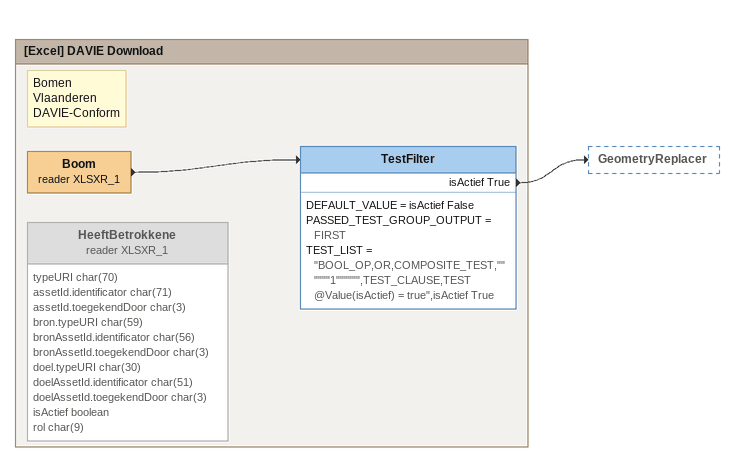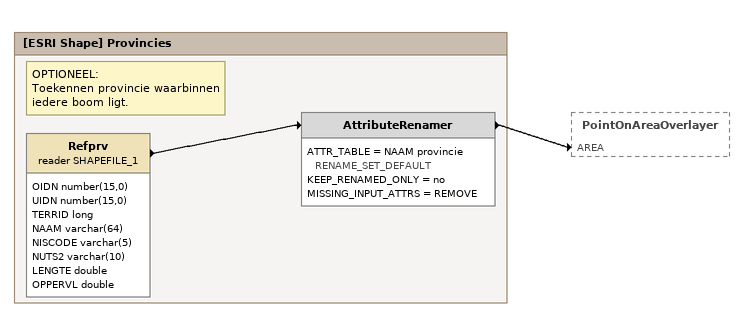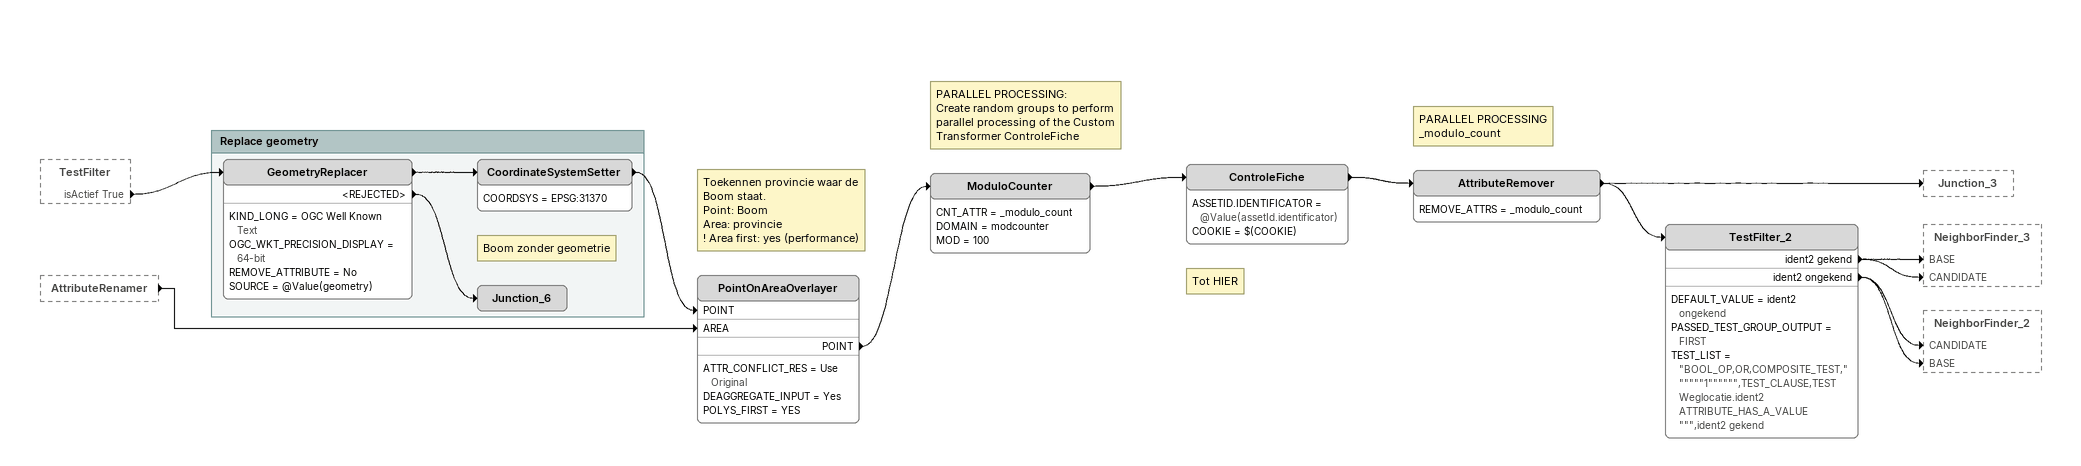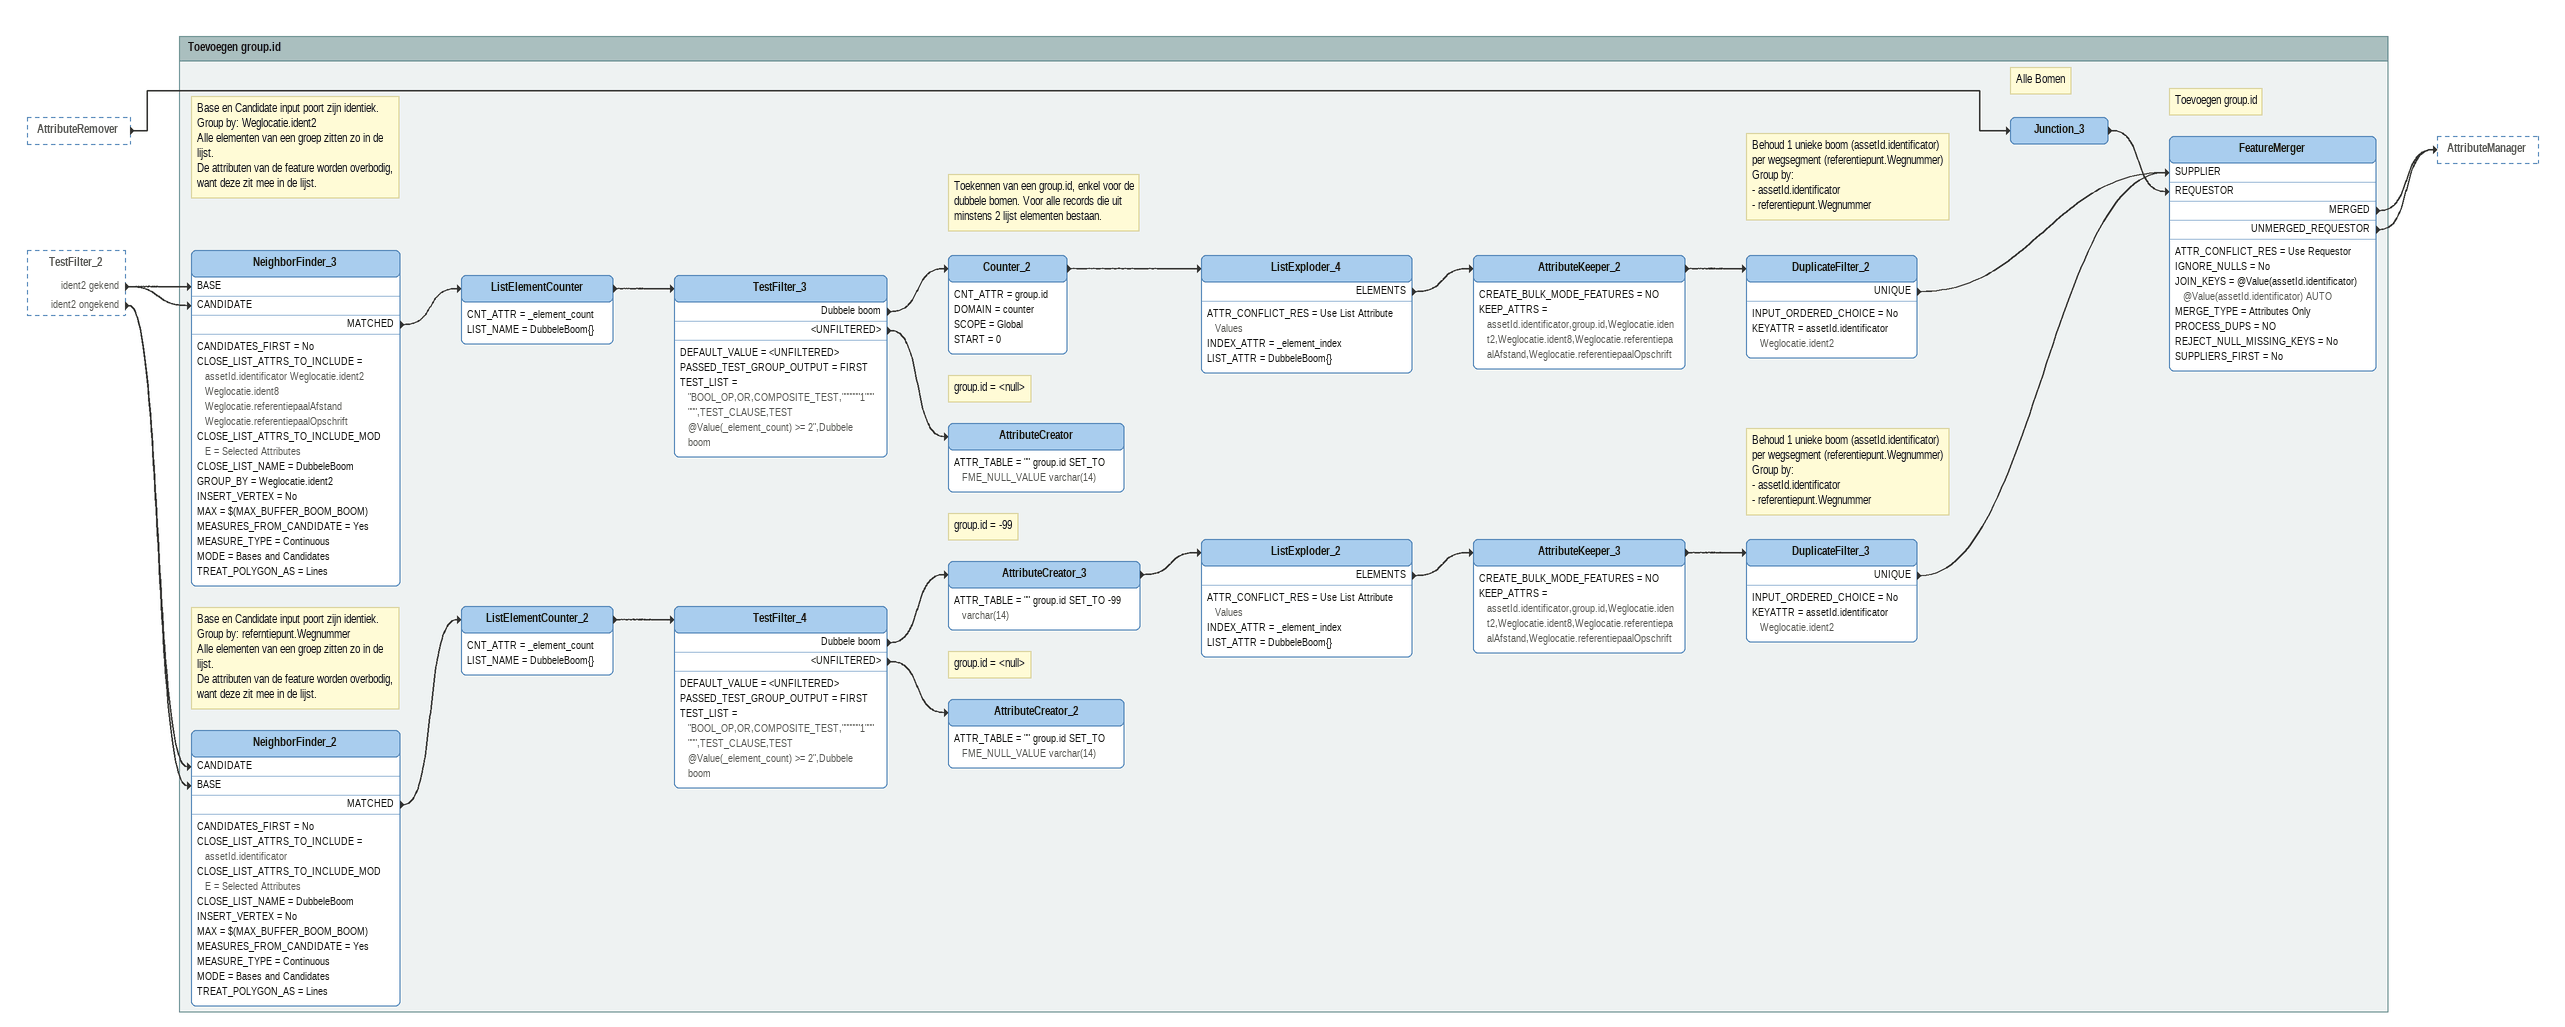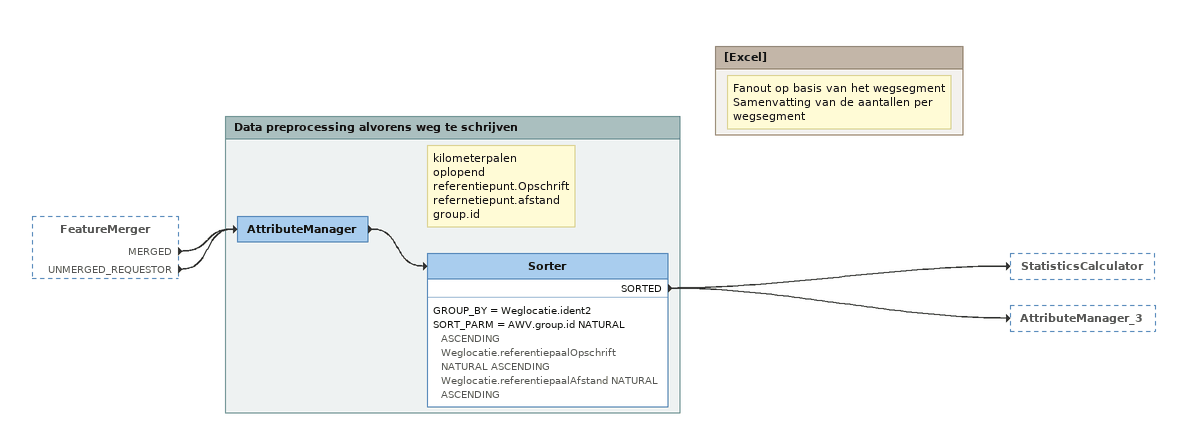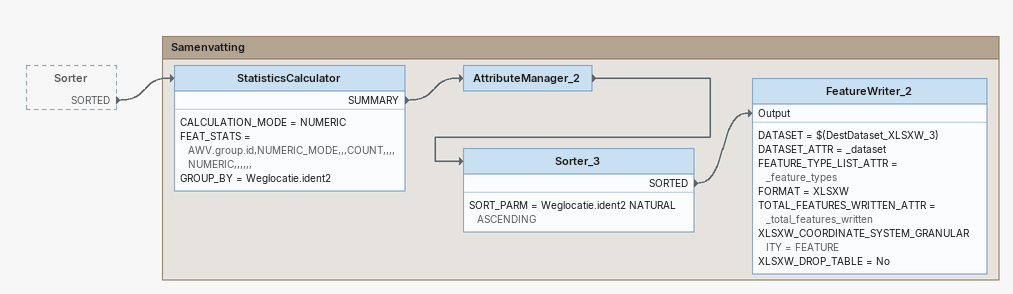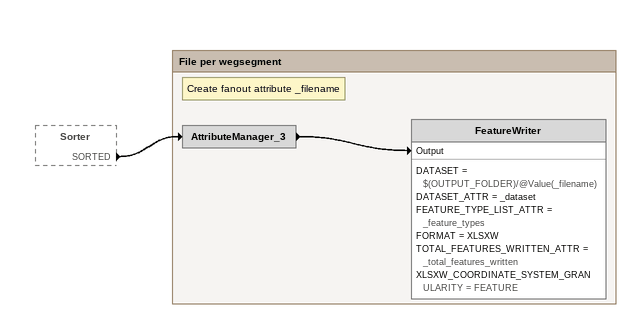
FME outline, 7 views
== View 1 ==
Bookmark: [Excel] DAVIE Download
Note: Bomen / Vlaanderen / DAVIE-Conform
Boom (reader XLSXR_1)
    -> TestFilter
TestFilter
    DEFAULT_VALUE = isActief False
    PASSED_TEST_GROUP_OUTPUT = FIRST
    TEST_LIST = "BOOL_OP,OR,COMPOSITE_TEST,""""""1"""""",TEST_CLAUSE,TEST @Value(isActief) = true",isActief True
    isActief True -> GeometryReplacer
HeeftBetrokkene (reader XLSXR_1) [off]
    attributes: typeURI char(70), assetId.identificator char(71), assetId.toegekendDoor char(3), bron.typeURI char(59), bronAssetId.identificator char(56), bronAssetId.toegekendDoor char(3), doel.typeURI char(30), doelAssetId.identificator char(51), doelAssetId.toegekendDoor char(3), isActief boolean, rol char(9)

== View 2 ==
Bookmark: [ESRI Shape] Provincies
Note: OPTIONEEL: / Toekennen provincie waarbinnen iedere boom ligt.
Refprv (reader SHAPEFILE_1)
    attributes: OIDN number(15,0), UIDN number(15,0), TERRID long, NAAM varchar(64), NISCODE varchar(5), NUTS2 varchar(10), LENGTE double, OPPERVL double
    -> AttributeRenamer
AttributeRenamer
    ATTR_TABLE = NAAM provincie RENAME_SET_DEFAULT
    KEEP_RENAMED_ONLY = no
    MISSING_INPUT_ATTRS = REMOVE
    -> PointOnAreaOverlayer [AREA]

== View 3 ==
TestFilter [outside]
    isActief True -> GeometryReplacer
AttributeRenamer [outside]
    -> PointOnAreaOverlayer [AREA]
Note: Toekennen provincie waar de Boom staat. / Point: Boom / Area: provincie / ! Area first: yes (performance)
PointOnAreaOverlayer
    ATTR_CONFLICT_RES = Use Original
    DEAGGREGATE_INPUT = Yes
    POLYS_FIRST = YES
    POINT -> ModuloCounter
Note: PARALLEL PROCESSING: / Create random groups to perform parallel processing of the Custom Transformer ControleFiche
ModuloCounter
    CNT_ATTR = _modulo_count
    DOMAIN = modcounter
    MOD = 100
    -> ControleFiche
Note: Tot HIER
ControleFiche
    ASSETID.IDENTIFICATOR = @Value(assetId.identificator)
    COOKIE = $(COOKIE)
    -> AttributeRemover
Note: PARALLEL PROCESSING / _modulo_count
AttributeRemover
    REMOVE_ATTRS = _modulo_count
    -> TestFilter_2
    -> Junction_3
TestFilter_2
    DEFAULT_VALUE = ident2 ongekend
    PASSED_TEST_GROUP_OUTPUT = FIRST
    TEST_LIST = "BOOL_OP,OR,COMPOSITE_TEST,""""""1"""""",TEST_CLAUSE,TEST Weglocatie.ident2 ATTRIBUTE_HAS_A_VALUE """,ident2 gekend
    ident2 gekend -> NeighborFinder_3 [BASE]
    ident2 gekend -> NeighborFinder_3 [CANDIDATE]
    ident2 ongekend -> NeighborFinder_2 [CANDIDATE]
    ident2 ongekend -> NeighborFinder_2 [BASE]

Bookmark: Replace geometry
GeometryReplacer
    KIND_LONG = OGC Well Known Text
    OGC_WKT_PRECISION_DISPLAY = 64-bit
    REMOVE_ATTRIBUTE = No
    SOURCE = @Value(geometry)
    -> CoordinateSystemSetter
    <REJECTED> -> Junction_6
CoordinateSystemSetter
    COORDSYS = EPSG:31370
    -> PointOnAreaOverlayer [POINT]
Note: Boom zonder geometrie
Junction_6

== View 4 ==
AttributeRemover [outside]
    -> Junction_3
TestFilter_2 [outside]
    ident2 gekend -> NeighborFinder_3 [BASE]
    ident2 gekend -> NeighborFinder_3 [CANDIDATE]
    ident2 ongekend -> NeighborFinder_2 [CANDIDATE]
    ident2 ongekend -> NeighborFinder_2 [BASE]

Bookmark: Toevoegen group.id
Note: Alle Bomen
Junction_3
    -> FeatureMerger [REQUESTOR]
Note: Base en Candidate input poort zijn identiek. / Group by: Weglocatie.ident2 / Alle elementen van een groep zitten zo in de lijst. / De attributen van de feature worden overbodig, want deze zit mee in de lijst.
NeighborFinder_3
    CANDIDATES_FIRST = No
    CLOSE_LIST_ATTRS_TO_INCLUDE = assetId.identificator Weglocatie.ident2 Weglocatie.ident8 Weglocatie.referentiepaalAfstand Weglocatie.referentiepaalOpschrift
    CLOSE_LIST_ATTRS_TO_INCLUDE_MODE = Selected Attributes
    CLOSE_LIST_NAME = DubbeleBoom
    GROUP_BY = Weglocatie.ident2
    INSERT_VERTEX = No
    MAX = $(MAX_BUFFER_BOOM_BOOM)
    MEASURES_FROM_CANDIDATE = Yes
    MEASURE_TYPE = Continuous
    MODE = Bases and Candidates
    TREAT_POLYGON_AS = Lines
    MATCHED -> ListElementCounter
ListElementCounter
    CNT_ATTR = _element_count
    LIST_NAME = DubbeleBoom{}
    -> TestFilter_3
TestFilter_3
    DEFAULT_VALUE = <UNFILTERED>
    PASSED_TEST_GROUP_OUTPUT = FIRST
    TEST_LIST = "BOOL_OP,OR,COMPOSITE_TEST,""""""1"""""",TEST_CLAUSE,TEST @Value(_element_count) >= 2",Dubbele boom
    Dubbele boom -> Counter_2
    <UNFILTERED> -> AttributeCreator
Note: Toekennen van een group.id, enkel voor de dubbele bomen. Voor alle records die uit minstens 2 lijst elementen bestaan.
Counter_2
    CNT_ATTR = group.id
    DOMAIN = counter
    SCOPE = Global
    START = 0
    -> ListExploder_4
ListExploder_4
    ATTR_CONFLICT_RES = Use List Attribute Values
    INDEX_ATTR = _element_index
    LIST_ATTR = DubbeleBoom{}
    ELEMENTS -> AttributeKeeper_2
AttributeKeeper_2
    CREATE_BULK_MODE_FEATURES = NO
    KEEP_ATTRS = assetId.identificator,group.id,Weglocatie.ident2,Weglocatie.ident8,Weglocatie.referentiepaalAfstand,Weglocatie.referentiepaalOpschrift
    -> DuplicateFilter_2
Note: Behoud 1 unieke boom (assetId.identificator) per wegsegment (referentiepunt.Wegnummer) / Group by: / - assetId.identificator / - referentiepunt.Wegnummer
DuplicateFilter_2
    INPUT_ORDERED_CHOICE = No
    KEYATTR = assetId.identificator Weglocatie.ident2
    UNIQUE -> FeatureMerger [SUPPLIER]
Note: group.id = <null>
AttributeCreator
    ATTR_TABLE = "" group.id SET_TO FME_NULL_VALUE varchar(14)
Note: Base en Candidate input poort zijn identiek. / Group by: referntiepunt.Wegnummer / Alle elementen van een groep zitten zo in de lijst. / De attributen van de feature worden overbodig, want deze zit mee in de lijst.
NeighborFinder_2
    CANDIDATES_FIRST = No
    CLOSE_LIST_ATTRS_TO_INCLUDE = assetId.identificator
    CLOSE_LIST_ATTRS_TO_INCLUDE_MODE = Selected Attributes
    CLOSE_LIST_NAME = DubbeleBoom
    INSERT_VERTEX = No
    MAX = $(MAX_BUFFER_BOOM_BOOM)
    MEASURES_FROM_CANDIDATE = Yes
    MEASURE_TYPE = Continuous
    MODE = Bases and Candidates
    TREAT_POLYGON_AS = Lines
    MATCHED -> ListElementCounter_2
ListElementCounter_2
    CNT_ATTR = _element_count
    LIST_NAME = DubbeleBoom{}
    -> TestFilter_4
TestFilter_4
    DEFAULT_VALUE = <UNFILTERED>
    PASSED_TEST_GROUP_OUTPUT = FIRST
    TEST_LIST = "BOOL_OP,OR,COMPOSITE_TEST,""""""1"""""",TEST_CLAUSE,TEST @Value(_element_count) >= 2",Dubbele boom
    Dubbele boom -> AttributeCreator_3
    <UNFILTERED> -> AttributeCreator_2
Note: group.id = -99
AttributeCreator_3
    ATTR_TABLE = "" group.id SET_TO -99 varchar(14)
    -> ListExploder_2
ListExploder_2
    ATTR_CONFLICT_RES = Use List Attribute Values
    INDEX_ATTR = _element_index
    LIST_ATTR = DubbeleBoom{}
    ELEMENTS -> AttributeKeeper_3
AttributeKeeper_3
    CREATE_BULK_MODE_FEATURES = NO
    KEEP_ATTRS = assetId.identificator,group.id,Weglocatie.ident2,Weglocatie.ident8,Weglocatie.referentiepaalAfstand,Weglocatie.referentiepaalOpschrift
    -> DuplicateFilter_3
Note: Behoud 1 unieke boom (assetId.identificator) per wegsegment (referentiepunt.Wegnummer) / Group by: / - assetId.identificator / - referentiepunt.Wegnummer
DuplicateFilter_3
    INPUT_ORDERED_CHOICE = No
    KEYATTR = assetId.identificator Weglocatie.ident2
    UNIQUE -> FeatureMerger [SUPPLIER]
Note: Toevoegen group.id
FeatureMerger
    ATTR_CONFLICT_RES = Use Requestor
    IGNORE_NULLS = No
    JOIN_KEYS = @Value(assetId.identificator) @Value(assetId.identificator) AUTO
    MERGE_TYPE = Attributes Only
    PROCESS_DUPS = NO
    REJECT_NULL_MISSING_KEYS = No
    SUPPLIERS_FIRST = No
    MERGED -> AttributeManager
    UNMERGED_REQUESTOR -> AttributeManager
Note: group.id = <null>
AttributeCreator_2
    ATTR_TABLE = "" group.id SET_TO FME_NULL_VALUE varchar(14)

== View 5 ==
FeatureMerger [outside]
    MERGED -> AttributeManager
    UNMERGED_REQUESTOR -> AttributeManager

Bookmark: Data preprocessing alvorens weg te schrijven
AttributeManager
    -> Sorter
Note: kilometerpalen / oplopend / referentiepunt.Opschrift / refernetiepunt.afstand / group.id
Sorter
    GROUP_BY = Weglocatie.ident2
    SORT_PARM = AWV.group.id NATURAL ASCENDING Weglocatie.referentiepaalOpschrift NATURAL ASCENDING Weglocatie.referentiepaalAfstand NATURAL ASCENDING
    SORTED -> StatisticsCalculator
    SORTED -> AttributeManager_3

Bookmark: [Excel]
Note: Fanout op basis van het wegsegment / Samenvatting van de aantallen per wegsegment

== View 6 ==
Sorter [outside]
    SORTED -> StatisticsCalculator

Bookmark: Samenvatting
StatisticsCalculator
    CALCULATION_MODE = NUMERIC
    FEAT_STATS = AWV.group.id,NUMERIC_MODE,,,COUNT,,,,NUMERIC,,,,,,
    GROUP_BY = Weglocatie.ident2
    SUMMARY -> AttributeManager_2
AttributeManager_2
    -> Sorter_3
Sorter_3
    SORT_PARM = Weglocatie.ident2 NATURAL ASCENDING
    SORTED -> FeatureWriter_2 [Output]
FeatureWriter_2
    DATASET = $(DestDataset_XLSXW_3)
    DATASET_ATTR = _dataset
    FEATURE_TYPE_LIST_ATTR = _feature_types
    FORMAT = XLSXW
    TOTAL_FEATURES_WRITTEN_ATTR = _total_features_written
    XLSXW_COORDINATE_SYSTEM_GRANULARITY = FEATURE
    XLSXW_DROP_TABLE = No

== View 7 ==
Sorter [outside]
    SORTED -> AttributeManager_3

Bookmark: File per wegsegment
Note: Create fanout attribute _filename
AttributeManager_3
    -> FeatureWriter [Output]
FeatureWriter
    DATASET = $(OUTPUT_FOLDER)/@Value(_filename)
    DATASET_ATTR = _dataset
    FEATURE_TYPE_LIST_ATTR = _feature_types
    FORMAT = XLSXW
    TOTAL_FEATURES_WRITTEN_ATTR = _total_features_written
    XLSXW_COORDINATE_SYSTEM_GRANULARITY = FEATURE
